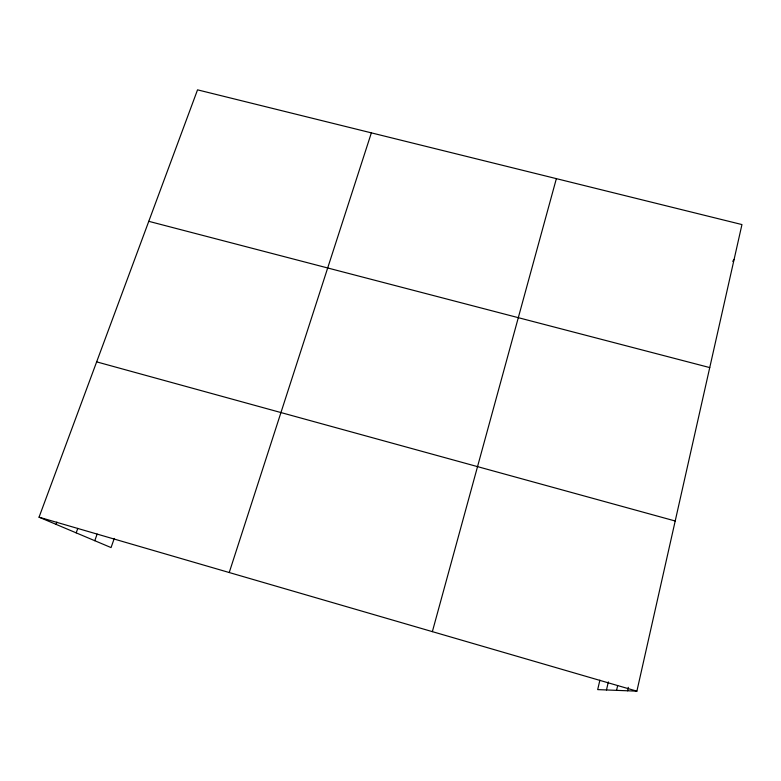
<?xml version="1.0" encoding="UTF-8"?>
<svg xmlns="http://www.w3.org/2000/svg" width="781" height="781" viewBox="0 0 781 781"><rect width="100%" height="100%" fill="white"/><g stroke="black" fill="none" stroke-linecap="round" stroke-linejoin="round"><path stroke-width="1.17" d="M599.896 680.144L597.68 689.613L636.886 691.156L741.95 224.567L197.534 89.844L39.05 517.188L111.058 547.579L114.28 538.412M627.553 690.794L628.334 687.329M616.57 690.355L617.644 685.669M606.476 689.955L608.34 681.911M432.362 631.644L556.365 178.644M229.233 572.532L371.365 132.858M94.774 540.706L97.137 534.077M76.187 532.857L77.797 528.386M56.076 524.373L56.906 522.098M732.715 261.362L734.101 259.409M148.771 221.326L709.744 367.587M96.649 361.867L675.204 520.995M39.05 517.188L636.886 691.156"/></g></svg>
